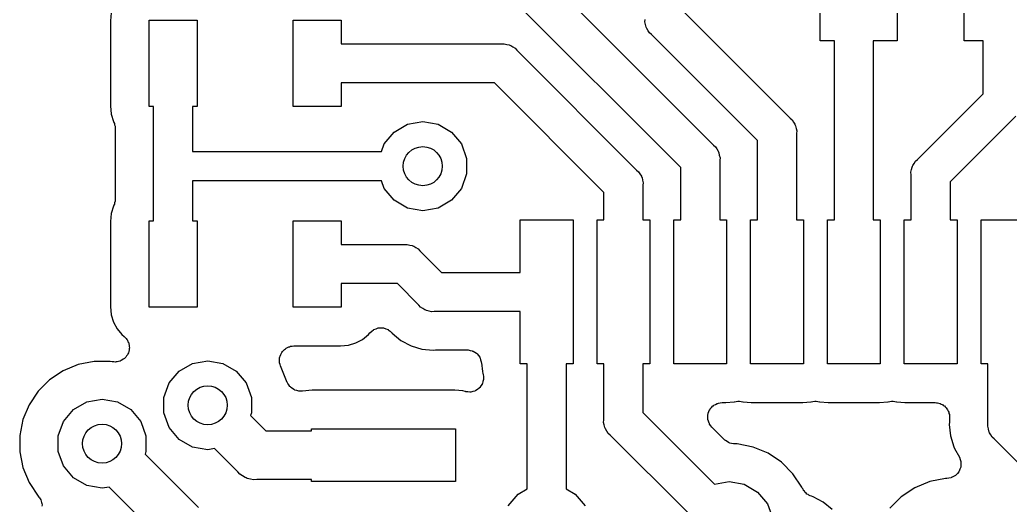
# Model space of a CAD drawing. Extents: x 91 to 190.2, y -113.9 to -59.9.
# Drawn here: x 128.57 to 138.89, y -86.84 to -81.79 of the extents above; entities that cross this region are included whole.
import ezdxf

# ---------------------------------------------------------------- set-up
doc = ezdxf.new("R2010")
doc.units = 0
doc.header["$MEASUREMENT"] = 0
doc.layers.add('BLACK', color=7, linetype='CONTINUOUS')

msp = doc.modelspace()

# ---------------------------------------------------------------- linework, layer by layer
at = {"layer": 'BLACK', "linetype": 'CONTINUOUS'}
for p, q in [((133.66, -80.9526), (135.797, -83.0901)), ((136.91, -82.005), (136.91, -81.255)), ((137.71, -81.255), (137.71, -82.005)), ((138.41, -82.005), (138.41, -81.255)), ((135.457, -83.3242), (133.426, -81.2932)), ((129.526, -81.7116), (129.517, -81.7974)), ((129.517, -81.7974), (129.517, -82.6826)), ((129.92, -82.69), (129.92, -81.79)), ((129.92, -81.79), (130.42, -81.79)), ((130.42, -81.79), (130.42, -82.69)), ((131.42, -82.69), (131.42, -81.79)), ((131.42, -81.79), (131.92, -81.79)), ((131.92, -81.79), (131.92, -82.0368)), ((135.084, -81.808), (135.087, -81.7811)), ((135.493, -81.7058), (136.597, -82.81)), ((135.091, -81.834), (135.084, -81.808)), ((135.096, -81.8606), (135.091, -81.834)), ((135.101, -81.8684), (135.096, -81.8606)), ((135.103, -81.8772), (135.101, -81.8684)), ((135.118, -81.8993), (135.103, -81.8772)), ((135.132, -81.9226), (135.118, -81.8993)), ((135.153, -81.94), (135.132, -81.9226)), ((136.257, -83.0442), (135.153, -81.94)), ((137.057, -82.005), (136.91, -82.005)), ((137.057, -83.87), (137.057, -82.005)), ((137.71, -82.005), (137.463, -82.005)), ((137.463, -82.005), (137.463, -83.87)), ((138.607, -82.005), (138.41, -82.005)), ((138.607, -82.5558), (138.607, -82.005)), ((131.92, -82.0368), (133.591, -82.0368)), ((133.591, -82.0368), (133.618, -82.0345)), ((133.618, -82.0345), (133.644, -82.0414)), ((133.644, -82.0414), (133.671, -82.0461)), ((133.671, -82.0461), (133.678, -82.0506)), ((133.678, -82.0506), (133.687, -82.053)), ((133.687, -82.053), (133.709, -82.0685)), ((133.709, -82.0685), (133.733, -82.0819)), ((133.733, -82.0819), (133.75, -82.1026)), ((133.75, -82.1026), (134.997, -83.3501)), ((133.516, -82.4432), (131.92, -82.4432)), ((131.92, -82.4432), (131.92, -82.69)), ((134.657, -83.5842), (133.516, -82.4432)), ((137.923, -83.24), (138.607, -82.5558)), ((129.517, -82.6826), (129.526, -82.7684)), ((129.967, -82.69), (129.92, -82.69)), ((129.967, -83.3178), (129.967, -82.69)), ((130.42, -82.69), (130.373, -82.69)), ((130.373, -82.69), (130.373, -83.1576)), ((131.92, -82.69), (131.42, -82.69)), ((129.526, -82.7684), (129.549, -82.8438)), ((136.597, -82.81), (136.618, -82.8274)), ((136.618, -82.8274), (136.632, -82.8507)), ((138.947, -82.7899), (138.263, -83.4742)), ((129.549, -82.8438), (129.549, -82.8446)), ((129.549, -82.8446), (129.552, -82.8548)), ((129.552, -82.8548), (129.558, -82.864)), ((129.558, -82.864), (129.56, -82.8793)), ((129.56, -82.8793), (129.565, -82.8941)), ((129.565, -82.8941), (129.565, -82.9048)), ((129.565, -82.9048), (129.567, -82.9153)), ((129.567, -82.9153), (129.567, -83.337)), ((132.472, -82.9544), (132.611, -82.8737)), ((132.611, -82.8737), (132.77, -82.8457)), ((132.77, -82.8457), (132.929, -82.8737)), ((132.929, -82.8737), (133.068, -82.9544)), ((136.632, -82.8507), (136.647, -82.8728)), ((136.647, -82.8728), (136.649, -82.8816)), ((136.649, -82.8816), (136.654, -82.8894)), ((136.654, -82.8894), (136.659, -82.916)), ((136.659, -82.916), (136.666, -82.942)), ((132.368, -83.0779), (132.472, -82.9544)), ((133.068, -82.9544), (133.172, -83.0779)), ((136.666, -82.942), (136.663, -82.9689)), ((136.663, -82.9689), (136.663, -83.87)), ((132.339, -83.1576), (132.368, -83.0779)), ((133.172, -83.0779), (133.227, -83.2294)), ((135.797, -83.0901), (135.818, -83.1074)), ((135.818, -83.1074), (135.832, -83.1307)), ((135.832, -83.1307), (135.847, -83.1528)), ((136.257, -83.87), (136.257, -83.0442)), ((130.373, -83.1576), (132.339, -83.1576)), ((133.227, -83.2294), (133.227, -83.3906)), ((135.847, -83.1528), (135.849, -83.1616)), ((135.849, -83.1616), (135.854, -83.1694)), ((135.854, -83.1694), (135.859, -83.196)), ((135.859, -83.196), (135.866, -83.222)), ((135.866, -83.222), (135.863, -83.2489)), ((137.902, -83.2574), (137.923, -83.24)), ((129.567, -83.337), (129.567, -83.6547)), ((129.567, -83.337), (129.567, -83.337)), ((129.967, -83.88), (129.967, -83.3178)), ((129.967, -83.3178), (129.967, -83.3178)), ((135.457, -83.87), (135.457, -83.3242)), ((135.863, -83.2489), (135.863, -83.87)), ((137.854, -83.372), (137.861, -83.346)), ((137.861, -83.346), (137.866, -83.3194)), ((137.866, -83.3194), (137.871, -83.3116)), ((137.871, -83.3116), (137.873, -83.3028)), ((137.873, -83.3028), (137.888, -83.2807)), ((137.888, -83.2807), (137.902, -83.2574)), ((133.227, -83.3906), (133.172, -83.5421)), ((134.997, -83.3501), (135.018, -83.3674)), ((135.018, -83.3674), (135.032, -83.3907)), ((135.032, -83.3907), (135.047, -83.4128)), ((135.047, -83.4128), (135.049, -83.4216)), ((135.049, -83.4216), (135.054, -83.4294)), ((135.054, -83.4294), (135.059, -83.456)), ((137.857, -83.3989), (137.854, -83.372)), ((137.857, -83.87), (137.857, -83.3989)), ((132.339, -83.4624), (130.373, -83.4624)), ((130.373, -83.4624), (130.373, -83.88)), ((132.368, -83.5421), (132.339, -83.4624)), ((132.472, -83.6656), (132.368, -83.5421)), ((133.172, -83.5421), (133.068, -83.6656)), ((135.059, -83.456), (135.066, -83.482)), ((135.066, -83.482), (135.063, -83.5089)), ((135.063, -83.5089), (135.063, -83.87)), ((138.263, -83.4742), (138.263, -83.87)), ((129.567, -83.6547), (129.565, -83.6652)), ((134.657, -83.87), (134.657, -83.5842)), ((129.549, -83.7262), (129.526, -83.8016)), ((129.552, -83.7152), (129.549, -83.7254)), ((129.549, -83.7254), (129.549, -83.7262)), ((129.558, -83.706), (129.552, -83.7152)), ((129.56, -83.6907), (129.558, -83.706)), ((129.565, -83.6759), (129.56, -83.6907)), ((129.565, -83.6652), (129.565, -83.6759)), ((132.611, -83.7463), (132.472, -83.6656)), ((132.77, -83.7743), (132.611, -83.7463)), ((132.929, -83.7463), (132.77, -83.7743)), ((133.068, -83.6656), (132.929, -83.7463)), ((129.526, -83.8016), (129.517, -83.8874)), ((129.517, -83.8874), (129.517, -84.7726)), ((129.92, -84.78), (129.92, -83.88)), ((129.92, -83.88), (129.967, -83.88)), ((130.373, -83.88), (130.42, -83.88)), ((130.42, -83.88), (130.42, -84.78)), ((131.42, -84.78), (131.42, -83.88)), ((131.42, -83.88), (131.92, -83.88)), ((131.92, -83.88), (131.92, -84.1268)), ((133.785, -84.4168), (133.785, -83.87)), ((133.785, -83.87), (134.335, -83.87)), ((134.335, -83.87), (134.335, -85.37)), ((134.585, -85.37), (134.585, -83.87)), ((134.585, -83.87), (134.657, -83.87)), ((135.063, -83.87), (135.135, -83.87)), ((135.135, -83.87), (135.135, -85.37)), ((135.385, -85.37), (135.385, -83.87)), ((135.385, -83.87), (135.457, -83.87)), ((135.863, -83.87), (135.935, -83.87)), ((135.935, -83.87), (135.935, -85.37)), ((136.185, -85.37), (136.185, -83.87)), ((136.185, -83.87), (136.257, -83.87)), ((136.663, -83.87), (136.735, -83.87)), ((136.735, -83.87), (136.735, -85.37)), ((136.985, -85.37), (136.985, -83.87)), ((136.985, -83.87), (137.057, -83.87)), ((137.463, -83.87), (137.535, -83.87)), ((137.535, -83.87), (137.535, -85.37)), ((137.785, -85.37), (137.785, -83.87)), ((137.785, -83.87), (137.857, -83.87)), ((138.263, -83.87), (138.335, -83.87)), ((138.335, -83.87), (138.335, -85.37)), ((138.585, -85.37), (138.585, -83.87)), ((138.585, -83.87), (139.135, -83.87)), ((131.92, -84.1268), (132.581, -84.1268)), ((132.581, -84.1268), (132.608, -84.1245)), ((132.608, -84.1245), (132.634, -84.1314)), ((132.634, -84.1314), (132.661, -84.1361)), ((132.661, -84.1361), (132.668, -84.1406)), ((132.668, -84.1406), (132.677, -84.143)), ((132.677, -84.143), (132.699, -84.1585)), ((132.699, -84.1585), (132.723, -84.1719)), ((132.723, -84.1719), (132.74, -84.1926)), ((132.74, -84.1926), (132.964, -84.4168)), ((132.964, -84.4168), (133.785, -84.4168)), ((132.506, -84.5332), (131.92, -84.5332)), ((131.92, -84.5332), (131.92, -84.78)), ((132.73, -84.7574), (132.506, -84.5332)), ((129.517, -84.7726), (129.526, -84.8584)), ((130.42, -84.78), (129.92, -84.78)), ((131.92, -84.78), (131.42, -84.78)), ((132.747, -84.7781), (132.73, -84.7574)), ((132.771, -84.7915), (132.747, -84.7781)), ((132.793, -84.807), (132.771, -84.7915)), ((129.526, -84.8584), (129.549, -84.9338)), ((132.802, -84.8094), (132.793, -84.807)), ((132.809, -84.8139), (132.802, -84.8094)), ((132.836, -84.8186), (132.809, -84.8139)), ((132.862, -84.8255), (132.836, -84.8186)), ((132.889, -84.8232), (132.862, -84.8255)), ((133.785, -84.8232), (132.889, -84.8232)), ((133.785, -85.37), (133.785, -84.8232)), ((129.549, -84.9338), (129.586, -85.0033)), ((132.284, -85.0034), (132.307, -84.9948)), ((132.307, -84.9948), (132.308, -84.9948)), ((132.308, -84.9948), (132.31, -84.9942)), ((132.31, -84.9942), (132.334, -84.9945)), ((132.334, -84.9945), (132.359, -84.9942)), ((132.359, -84.9942), (132.36, -84.9948)), ((132.36, -84.9948), (132.362, -84.9948)), ((132.362, -84.9948), (132.385, -85.0034)), ((129.586, -85.0033), (129.636, -85.0642)), ((129.636, -85.0642), (129.66, -85.0839)), ((129.66, -85.0839), (129.67, -85.0957)), ((129.67, -85.0957), (129.682, -85.106)), ((132.143, -85.1142), (132.204, -85.0642)), ((132.204, -85.0642), (132.218, -85.0471)), ((132.218, -85.0471), (132.22, -85.046)), ((132.22, -85.0446), (132.239, -85.0291)), ((132.22, -85.046), (132.22, -85.0446)), ((132.239, -85.0291), (132.258, -85.0132)), ((132.258, -85.0132), (132.259, -85.0126)), ((132.259, -85.0126), (132.261, -85.0115)), ((132.261, -85.0115), (132.284, -85.0034)), ((132.385, -85.0034), (132.408, -85.0115)), ((132.408, -85.0115), (132.409, -85.0126)), ((132.409, -85.0126), (132.411, -85.0132)), ((132.411, -85.0132), (132.429, -85.0291)), ((132.429, -85.0291), (132.448, -85.0446)), ((132.448, -85.0446), (132.449, -85.046)), ((132.449, -85.046), (132.45, -85.0471)), ((132.45, -85.0471), (132.451, -85.0486)), ((132.451, -85.0486), (132.543, -85.124)), ((129.682, -85.106), (129.687, -85.1153)), ((129.687, -85.1153), (129.694, -85.1234)), ((129.694, -85.1234), (129.699, -85.138)), ((129.699, -85.138), (129.707, -85.1516)), ((129.707, -85.1516), (129.708, -85.1622)), ((129.708, -85.1622), (129.712, -85.1722)), ((129.712, -85.1722), (129.712, -85.1877)), ((129.712, -85.1877), (129.715, -85.2031)), ((129.715, -85.2031), (129.712, -85.2136)), ((131.346, -85.2062), (131.361, -85.1999)), ((131.361, -85.1999), (131.375, -85.1917)), ((131.375, -85.1917), (131.385, -85.19)), ((131.385, -85.19), (131.394, -85.1862)), ((131.394, -85.1862), (131.41, -85.1855)), ((131.41, -85.1855), (131.427, -85.1827)), ((131.427, -85.1827), (131.913, -85.1827)), ((131.913, -85.1827), (131.998, -85.1742)), ((131.998, -85.1742), (132.074, -85.1513)), ((132.074, -85.1513), (132.143, -85.1142)), ((132.543, -85.124), (132.648, -85.1799)), ((132.648, -85.1799), (132.648, -85.1799)), ((132.648, -85.1799), (132.648, -85.1799)), ((132.648, -85.1799), (132.648, -85.18)), ((132.648, -85.18), (132.762, -85.2145)), ((129.669, -85.3054), (129.662, -85.3137)), ((129.677, -85.2987), (129.669, -85.3054)), ((129.685, -85.2854), (129.677, -85.2987)), ((129.695, -85.2734), (129.685, -85.2854)), ((129.699, -85.2633), (129.695, -85.2734)), ((129.704, -85.2542), (129.699, -85.2633)), ((129.707, -85.239), (129.704, -85.2542)), ((129.713, -85.2243), (129.707, -85.239)), ((129.712, -85.2136), (129.713, -85.2243)), ((131.279, -85.3066), (131.282, -85.2973)), ((131.279, -85.323), (131.279, -85.3066)), ((131.282, -85.2973), (131.284, -85.2876)), ((131.284, -85.2876), (131.291, -85.273)), ((131.291, -85.273), (131.297, -85.2577)), ((131.297, -85.2577), (131.303, -85.2501)), ((131.303, -85.2501), (131.308, -85.2413)), ((131.308, -85.2413), (131.32, -85.2303)), ((131.32, -85.2303), (131.33, -85.2178)), ((131.33, -85.2178), (131.339, -85.2128)), ((131.339, -85.2128), (131.346, -85.2062)), ((132.762, -85.2145), (132.88, -85.2261)), ((132.88, -85.2261), (132.902, -85.2239)), ((132.902, -85.2239), (132.91, -85.2245)), ((132.91, -85.2245), (132.917, -85.2232)), ((132.917, -85.2232), (133.233, -85.2232)), ((133.233, -85.2232), (133.238, -85.2242)), ((133.238, -85.2242), (133.244, -85.2236)), ((133.244, -85.2236), (133.264, -85.2287)), ((133.264, -85.2287), (133.284, -85.2322)), ((133.284, -85.2322), (133.289, -85.2351)), ((133.289, -85.2351), (133.295, -85.2366)), ((133.295, -85.2366), (133.311, -85.2481)), ((133.311, -85.2481), (133.329, -85.2583)), ((133.329, -85.2583), (133.333, -85.2627)), ((133.333, -85.2627), (133.338, -85.266)), ((133.338, -85.266), (133.349, -85.2826)), ((133.349, -85.2826), (133.363, -85.2982)), ((133.363, -85.2982), (133.365, -85.3036)), ((133.365, -85.3036), (133.368, -85.3083)), ((133.368, -85.3083), (133.373, -85.328)), ((129.18, -85.3757), (129.024, -85.4404)), ((129.346, -85.3428), (129.18, -85.3757)), ((129.514, -85.3428), (129.346, -85.3428)), ((129.535, -85.347), (129.514, -85.3428)), ((129.551, -85.3473), (129.535, -85.347)), ((129.566, -85.3498), (129.551, -85.3473)), ((129.577, -85.3479), (129.566, -85.3498)), ((129.587, -85.3481), (129.577, -85.3479)), ((129.602, -85.3431), (129.587, -85.3481)), ((129.617, -85.3402), (129.602, -85.3431)), ((129.627, -85.3348), (129.617, -85.3402)), ((129.637, -85.3314), (129.627, -85.3348)), ((129.649, -85.3216), (129.637, -85.3314)), ((129.662, -85.3137), (129.649, -85.3216)), ((130.232, -85.4444), (130.371, -85.3637)), ((130.371, -85.3637), (130.53, -85.3357)), ((130.53, -85.3357), (130.689, -85.3637)), ((130.689, -85.3637), (130.828, -85.4444)), ((131.277, -85.3392), (131.279, -85.323)), ((131.279, -85.3488), (131.277, -85.3392)), ((131.279, -85.3587), (131.279, -85.3488)), ((131.284, -85.3741), (131.279, -85.3587)), ((131.288, -85.3901), (131.284, -85.3741)), ((131.359, -85.5617), (131.288, -85.3901)), ((133.373, -85.328), (133.38, -85.3472)), ((133.38, -85.3472), (133.38, -85.3529)), ((133.38, -85.3529), (133.382, -85.3585)), ((133.382, -85.3585), (133.391, -85.4484)), ((133.857, -85.37), (133.785, -85.37)), ((133.857, -86.6694), (133.857, -85.37)), ((134.335, -85.37), (134.263, -85.37)), ((134.263, -85.37), (134.263, -86.6694)), ((134.657, -85.37), (134.585, -85.37)), ((134.657, -85.9511), (134.657, -85.37)), ((135.135, -85.37), (135.063, -85.37)), ((135.063, -85.37), (135.063, -85.8758)), ((135.935, -85.37), (135.385, -85.37)), ((136.735, -85.37), (136.185, -85.37)), ((137.535, -85.37), (136.985, -85.37)), ((138.335, -85.37), (137.785, -85.37)), ((138.657, -85.37), (138.585, -85.37)), ((138.657, -85.9911), (138.657, -85.37)), ((129.024, -85.4404), (128.884, -85.5342)), ((130.128, -85.5679), (130.232, -85.4444)), ((130.828, -85.4444), (130.932, -85.5679)), ((133.391, -85.4484), (133.397, -85.4704)), ((133.397, -85.4704), (133.398, -85.4753)), ((133.398, -85.4753), (133.4, -85.4798)), ((133.4, -85.4798), (133.401, -85.501)), ((133.401, -85.501), (133.404, -85.5221)), ((128.884, -85.5342), (128.764, -85.6536)), ((130.073, -85.7194), (130.128, -85.5679)), ((130.932, -85.5679), (130.987, -85.7194)), ((131.362, -85.5666), (131.359, -85.5617)), ((131.364, -85.5721), (131.362, -85.5666)), ((131.376, -85.5884), (131.364, -85.5721)), ((131.387, -85.6057), (131.376, -85.5884)), ((131.392, -85.6092), (131.387, -85.6057)), ((131.395, -85.6138), (131.392, -85.6092)), ((131.412, -85.6249), (131.395, -85.6138)), ((133.363, -85.6164), (133.359, -85.6194)), ((133.375, -85.5987), (133.363, -85.6164)), ((133.388, -85.5817), (133.375, -85.5987)), ((133.389, -85.577), (133.388, -85.5817)), ((133.392, -85.5728), (133.389, -85.577)), ((133.397, -85.5522), (133.392, -85.5728)), ((133.403, -85.5319), (133.397, -85.5522)), ((133.404, -85.5221), (133.403, -85.5269)), ((133.403, -85.5269), (133.403, -85.5319)), ((128.764, -85.6536), (128.67, -85.794)), ((130.073, -85.8806), (130.073, -85.7194)), ((130.987, -85.7194), (130.987, -85.8806)), ((131.428, -85.6374), (131.412, -85.6249)), ((131.434, -85.6391), (131.428, -85.6374)), ((131.439, -85.6423), (131.434, -85.6391)), ((131.459, -85.6469), (131.439, -85.6423)), ((131.478, -85.653), (131.459, -85.6469)), ((131.484, -85.6528), (131.478, -85.653)), ((131.49, -85.6541), (131.484, -85.6528)), ((131.51, -85.6517), (131.49, -85.6541)), ((131.517, -85.6522), (131.51, -85.6517)), ((131.617, -85.6423), (131.517, -85.6522)), ((133.103, -85.6423), (131.617, -85.6423)), ((133.188, -85.6508), (133.103, -85.6423)), ((133.21, -85.6574), (133.188, -85.6508)), ((133.215, -85.658), (133.21, -85.6574)), ((133.22, -85.66), (133.215, -85.658)), ((133.241, -85.6611), (133.22, -85.66)), ((133.262, -85.6637), (133.241, -85.6611)), ((133.267, -85.6626), (133.262, -85.6637)), ((133.272, -85.6628), (133.267, -85.6626)), ((133.292, -85.6567), (133.272, -85.6628)), ((133.313, -85.6519), (133.292, -85.6567)), ((133.317, -85.6491), (133.313, -85.6519)), ((133.322, -85.6477), (133.317, -85.6491)), ((133.339, -85.635), (133.322, -85.6477)), ((133.356, -85.6234), (133.339, -85.635)), ((133.359, -85.6194), (133.356, -85.6234)), ((128.67, -85.794), (128.606, -85.95)), ((129.132, -85.8444), (129.271, -85.7637)), ((129.271, -85.7637), (129.43, -85.7357)), ((129.43, -85.7357), (129.589, -85.7637)), ((129.589, -85.7637), (129.728, -85.8444)), ((135.765, -85.8366), (135.779, -85.8228)), ((135.779, -85.8228), (135.791, -85.8078)), ((135.791, -85.8078), (135.797, -85.8045)), ((135.797, -85.8045), (135.802, -85.7998)), ((135.802, -85.7998), (135.82, -85.7915)), ((135.82, -85.7915), (135.837, -85.7817)), ((135.837, -85.7817), (135.843, -85.7806)), ((135.843, -85.7806), (135.849, -85.7778)), ((135.849, -85.7778), (135.869, -85.7761)), ((135.869, -85.7761), (135.888, -85.7727)), ((135.888, -85.7727), (135.928, -85.7727)), ((135.928, -85.7727), (136.013, -85.7642)), ((136.013, -85.7642), (136.016, -85.7633)), ((136.016, -85.7633), (136.034, -85.7611)), ((136.034, -85.7611), (136.052, -85.7571)), ((136.052, -85.7571), (136.06, -85.758)), ((136.06, -85.758), (136.068, -85.7571)), ((136.068, -85.7571), (136.086, -85.7611)), ((136.086, -85.7611), (136.104, -85.7633)), ((136.104, -85.7633), (136.107, -85.7642)), ((136.107, -85.7642), (136.192, -85.7727)), ((136.192, -85.7727), (136.728, -85.7727)), ((136.728, -85.7727), (136.813, -85.7642)), ((136.813, -85.7642), (136.816, -85.7633)), ((136.816, -85.7633), (136.834, -85.7611)), ((136.834, -85.7611), (136.852, -85.7571)), ((136.852, -85.7571), (136.86, -85.758)), ((136.86, -85.758), (136.868, -85.7571)), ((136.868, -85.7571), (136.886, -85.7611)), ((136.886, -85.7611), (136.904, -85.7633)), ((136.904, -85.7633), (136.907, -85.7642)), ((136.907, -85.7642), (136.992, -85.7727)), ((136.992, -85.7727), (137.528, -85.7727)), ((137.528, -85.7727), (137.613, -85.7642)), ((137.613, -85.7642), (137.616, -85.7633)), ((137.616, -85.7633), (137.634, -85.7611)), ((137.634, -85.7611), (137.652, -85.7571)), ((137.652, -85.7571), (137.66, -85.758)), ((137.66, -85.758), (137.668, -85.7571)), ((137.668, -85.7571), (137.686, -85.7611)), ((137.686, -85.7611), (137.704, -85.7633)), ((137.704, -85.7633), (137.707, -85.7642)), ((137.707, -85.7642), (137.792, -85.7727)), ((137.792, -85.7727), (138.107, -85.7727)), ((138.107, -85.7727), (138.12, -85.7749)), ((138.12, -85.7749), (138.133, -85.7749)), ((138.133, -85.7749), (138.145, -85.7794)), ((138.145, -85.7794), (138.158, -85.7817)), ((138.158, -85.7817), (138.169, -85.7883)), ((138.169, -85.7883), (138.182, -85.7928)), ((138.182, -85.7928), (138.192, -85.8012)), ((138.192, -85.8012), (138.203, -85.8078)), ((138.203, -85.8078), (138.212, -85.8178)), ((138.212, -85.8178), (138.222, -85.8262)), ((129.028, -85.9679), (129.132, -85.8444)), ((129.728, -85.8444), (129.832, -85.9679)), ((130.128, -86.0321), (130.073, -85.8806)), ((130.987, -85.8806), (130.977, -85.908)), ((130.977, -85.908), (131.135, -86.066)), ((135.063, -85.8758), (135.81, -86.6223)), ((135.738, -85.9357), (135.74, -85.9162)), ((135.74, -85.8966), (135.742, -85.8904)), ((135.74, -85.9162), (135.74, -85.8966)), ((135.742, -85.8904), (135.743, -85.8838)), ((135.743, -85.8838), (135.751, -85.8661)), ((135.751, -85.8661), (135.758, -85.8477)), ((135.758, -85.8477), (135.762, -85.8426)), ((135.762, -85.8426), (135.765, -85.8366)), ((138.222, -85.8262), (138.228, -85.8376)), ((138.228, -85.8376), (138.237, -85.8477)), ((138.237, -85.8477), (138.241, -85.86)), ((138.241, -85.86), (138.248, -85.8714)), ((138.248, -85.8714), (138.25, -85.8843)), ((138.25, -85.8843), (138.255, -85.8966)), ((138.255, -85.8966), (138.255, -85.9097)), ((138.255, -85.9097), (138.257, -85.9227)), ((138.257, -85.9227), (138.257, -85.963)), ((128.606, -85.95), (128.573, -86.1156)), ((128.973, -86.1194), (129.028, -85.9679)), ((129.832, -85.9679), (129.887, -86.1194)), ((134.654, -85.978), (134.657, -85.9511)), ((134.661, -86.004), (134.654, -85.978)), ((134.666, -86.0306), (134.661, -86.004)), ((134.671, -86.0384), (134.666, -86.0306)), ((135.74, -85.9421), (135.738, -85.9357)), ((135.74, -85.9487), (135.74, -85.9421)), ((135.747, -85.9671), (135.74, -85.9487)), ((135.752, -85.9861), (135.747, -85.9671)), ((135.756, -85.9915), (135.752, -85.9861)), ((135.758, -85.9977), (135.756, -85.9915)), ((135.771, -86.0127), (135.758, -85.9977)), ((135.782, -86.0287), (135.771, -86.0127)), ((135.912, -86.1589), (135.782, -86.0287)), ((138.256, -85.9777), (138.254, -86)), ((138.254, -86), (138.266, -86.1183)), ((138.257, -85.963), (138.256, -85.9703)), ((138.256, -85.9703), (138.256, -85.9777)), ((138.654, -86.018), (138.657, -85.9911)), ((138.661, -86.044), (138.654, -86.018)), ((128.573, -86.1156), (128.573, -86.2844)), ((128.973, -86.2806), (128.973, -86.1194)), ((129.887, -86.1194), (129.887, -86.2806)), ((130.232, -86.1556), (130.128, -86.0321)), ((131.135, -86.066), (131.61, -86.066)), ((131.61, -86.066), (131.61, -86.045)), ((131.61, -86.045), (133.11, -86.045)), ((133.11, -86.045), (133.11, -86.595)), ((134.673, -86.0472), (134.671, -86.0384)), ((134.688, -86.0693), (134.673, -86.0472)), ((134.702, -86.0926), (134.688, -86.0693)), ((134.723, -86.11), (134.702, -86.0926)), ((135.527, -86.914), (134.723, -86.11)), ((138.266, -86.1183), (138.3, -86.2319)), ((138.666, -86.0706), (138.661, -86.044)), ((138.671, -86.0784), (138.666, -86.0706)), ((138.673, -86.0872), (138.671, -86.0784)), ((138.688, -86.1093), (138.673, -86.0872)), ((138.702, -86.1326), (138.688, -86.1093)), ((138.723, -86.15), (138.702, -86.1326)), ((130.371, -86.2363), (130.232, -86.1556)), ((130.53, -86.2643), (130.371, -86.2363)), ((135.917, -86.1627), (135.912, -86.1589)), ((135.922, -86.1677), (135.917, -86.1627)), ((135.939, -86.1775), (135.922, -86.1677)), ((135.955, -86.1887), (135.939, -86.1775)), ((135.961, -86.1905), (135.955, -86.1887)), ((135.967, -86.1938), (135.961, -86.1905)), ((135.986, -86.1972), (135.967, -86.1938)), ((136.005, -86.2022), (135.986, -86.1972)), ((136.011, -86.2017), (136.005, -86.2022)), ((136.018, -86.2028), (136.011, -86.2017)), ((136.044, -86.2028), (136.018, -86.2028)), ((136.21, -86.2357), (136.044, -86.2028)), ((136.366, -86.3004), (136.21, -86.2357)), ((138.3, -86.2319), (138.309, -86.2489)), ((139.01, -86.4374), (138.723, -86.15)), ((128.573, -86.2844), (128.606, -86.45)), ((129.028, -86.4321), (128.973, -86.2806)), ((129.887, -86.2806), (129.877, -86.308)), ((129.877, -86.308), (130.435, -86.866)), ((130.602, -86.2515), (130.53, -86.2643)), ((130.843, -86.4918), (130.602, -86.2515)), ((136.506, -86.3942), (136.366, -86.3004)), ((138.309, -86.2489), (138.309, -86.2489)), ((138.309, -86.2489), (138.309, -86.2489)), ((138.309, -86.2489), (138.359, -86.3421)), ((129.132, -86.5556), (129.028, -86.4321)), ((136.626, -86.5136), (136.506, -86.3942)), ((138.359, -86.3421), (138.366, -86.3645)), ((138.373, -86.4437), (138.365, -86.4656)), ((138.366, -86.3645), (138.374, -86.3868)), ((138.374, -86.4388), (138.373, -86.4412)), ((138.373, -86.4412), (138.373, -86.4437)), ((138.374, -86.3868), (138.374, -86.3892)), ((138.374, -86.3892), (138.375, -86.3916)), ((138.375, -86.3916), (138.374, -86.4152)), ((138.374, -86.4152), (138.374, -86.4388)), ((128.606, -86.45), (128.67, -86.606)), ((130.864, -86.5176), (130.843, -86.4918)), ((130.893, -86.5344), (130.864, -86.5176)), ((130.921, -86.5538), (130.893, -86.5344)), ((136.72, -86.654), (136.626, -86.5136)), ((138.298, -86.5419), (138.278, -86.5538)), ((138.319, -86.5308), (138.298, -86.5419)), ((138.321, -86.529), (138.319, -86.5308)), ((138.323, -86.5277), (138.321, -86.529)), ((138.338, -86.5096), (138.323, -86.5277)), ((138.354, -86.492), (138.338, -86.5096)), ((138.355, -86.4897), (138.354, -86.492)), ((138.357, -86.4878), (138.355, -86.4897)), ((138.365, -86.4656), (138.357, -86.4878)), ((128.67, -86.606), (128.771, -86.7561)), ((129.271, -86.6363), (129.132, -86.5556)), ((129.43, -86.6643), (129.271, -86.6363)), ((130.932, -86.5567), (130.921, -86.5538)), ((130.942, -86.5624), (130.932, -86.5567)), ((130.975, -86.5682), (130.942, -86.5624)), ((131.008, -86.5769), (130.975, -86.5682)), ((131.041, -86.574), (131.008, -86.5769)), ((131.61, -86.574), (131.041, -86.574)), ((131.61, -86.595), (131.61, -86.574)), ((133.11, -86.595), (131.61, -86.595)), ((135.81, -86.6223), (135.96, -86.5957)), ((135.96, -86.5957), (136.119, -86.6237)), ((136.119, -86.6237), (136.258, -86.7044)), ((138.05, -86.5957), (137.894, -86.6604)), ((138.216, -86.5628), (138.05, -86.5957)), ((138.227, -86.5628), (138.216, -86.5628)), ((138.25, -86.5587), (138.227, -86.5628)), ((138.273, -86.5554), (138.25, -86.5587)), ((138.275, -86.5542), (138.273, -86.5554)), ((138.278, -86.5538), (138.275, -86.5542)), ((129.502, -86.6515), (129.43, -86.6643)), ((130.143, -87.2918), (129.502, -86.6515)), ((133.658, -86.8479), (133.762, -86.7244)), ((133.762, -86.7244), (133.857, -86.6694)), ((134.263, -86.6694), (134.358, -86.7244)), ((134.358, -86.7244), (134.462, -86.8479)), ((136.258, -86.7044), (136.362, -86.8279)), ((136.723, -86.6625), (136.72, -86.654)), ((136.731, -86.6742), (136.723, -86.6625)), ((136.736, -86.6871), (136.731, -86.6742)), ((136.745, -86.696), (136.736, -86.6871)), ((136.751, -86.7064), (136.745, -86.696)), ((136.762, -86.7149), (136.751, -86.7064)), ((136.772, -86.7251), (136.762, -86.7149)), ((136.783, -86.7306), (136.772, -86.7251)), ((136.792, -86.7381), (136.783, -86.7306)), ((136.806, -86.7423), (136.792, -86.7381)), ((136.818, -86.7486), (136.806, -86.7423)), ((136.836, -86.754), (136.818, -86.7486)), ((137.894, -86.6604), (137.754, -86.7542)), ((128.771, -86.7561), (128.778, -86.764)), ((128.778, -86.764), (128.784, -86.7759)), ((128.784, -86.7759), (128.792, -86.7866)), ((128.792, -86.7866), (128.795, -86.7993)), ((128.795, -86.7993), (128.8, -86.8112)), ((128.8, -86.8112), (128.802, -86.8243)), ((128.802, -86.8243), (128.805, -86.8369)), ((128.805, -86.8369), (128.804, -86.85)), ((136.362, -86.8279), (136.417, -86.9794)), ((136.941, -86.81), (136.836, -86.754)), ((137.033, -86.8854), (136.941, -86.81)), ((137.754, -86.7542), (137.634, -86.8736))]:
    msp.add_line(p, q, dxfattribs=at)
at = {"layer": 'BLACK'}
for centre in [(132.77, -83.31), (130.53, -85.8), (130.53, -85.8), (129.43, -86.2)]:
    msp.add_circle(centre, 0.2032, dxfattribs=at)

doc.saveas('drawing.dxf')
